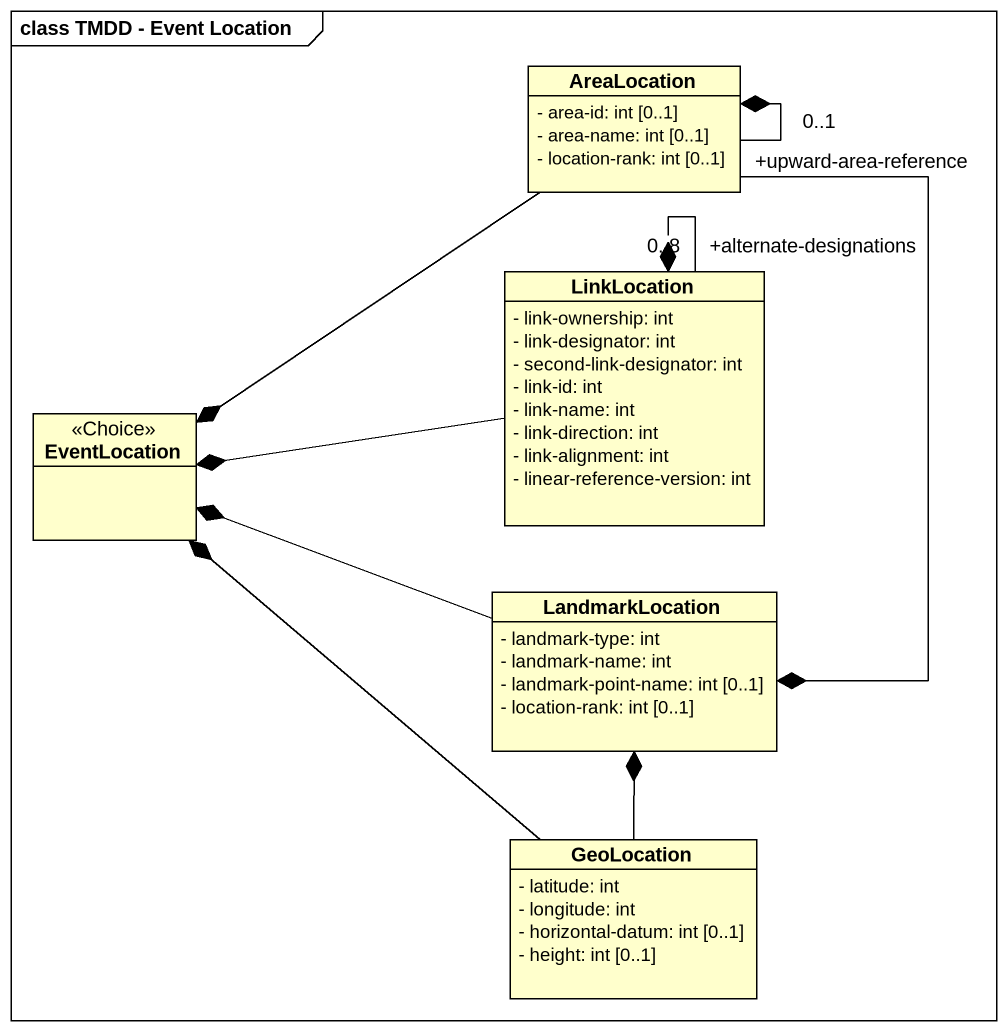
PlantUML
@startuml
mainframe class TMDD - Event Location
hide circle
hide empty members
skinparam classAttributeIconSize 0
class AreaLocation {
  - area-id: int [0..1]
  - area-name: int [0..1]
  - location-rank: int [0..1]
}
class LinkLocation {
  - link-ownership: int
  - link-designator: int
  - second-link-designator: int
  - link-id: int
  - link-name: int
  - link-direction: int
  - link-alignment: int
  - linear-reference-version: int
}
class EventLocation <<Choice>>
class LandmarkLocation {
  - landmark-type: int
  - landmark-name: int
  - landmark-point-name: int [0..1]
  - location-rank: int [0..1]
}
class GeoLocation {
  - latitude: int
  - longitude: int
  - horizontal-datum: int [0..1]
  - height: int [0..1]
}
AreaLocation "+upward-area-reference\n0..1" --* AreaLocation
AreaLocation --* EventLocation
AreaLocation --* LandmarkLocation
LinkLocation "+alternate-designations\n0..8" --* LinkLocation
LinkLocation -left-* EventLocation
LandmarkLocation -left-* EventLocation
GeoLocation -up-* EventLocation
GeoLocation -up-* LandmarkLocation
@enduml
